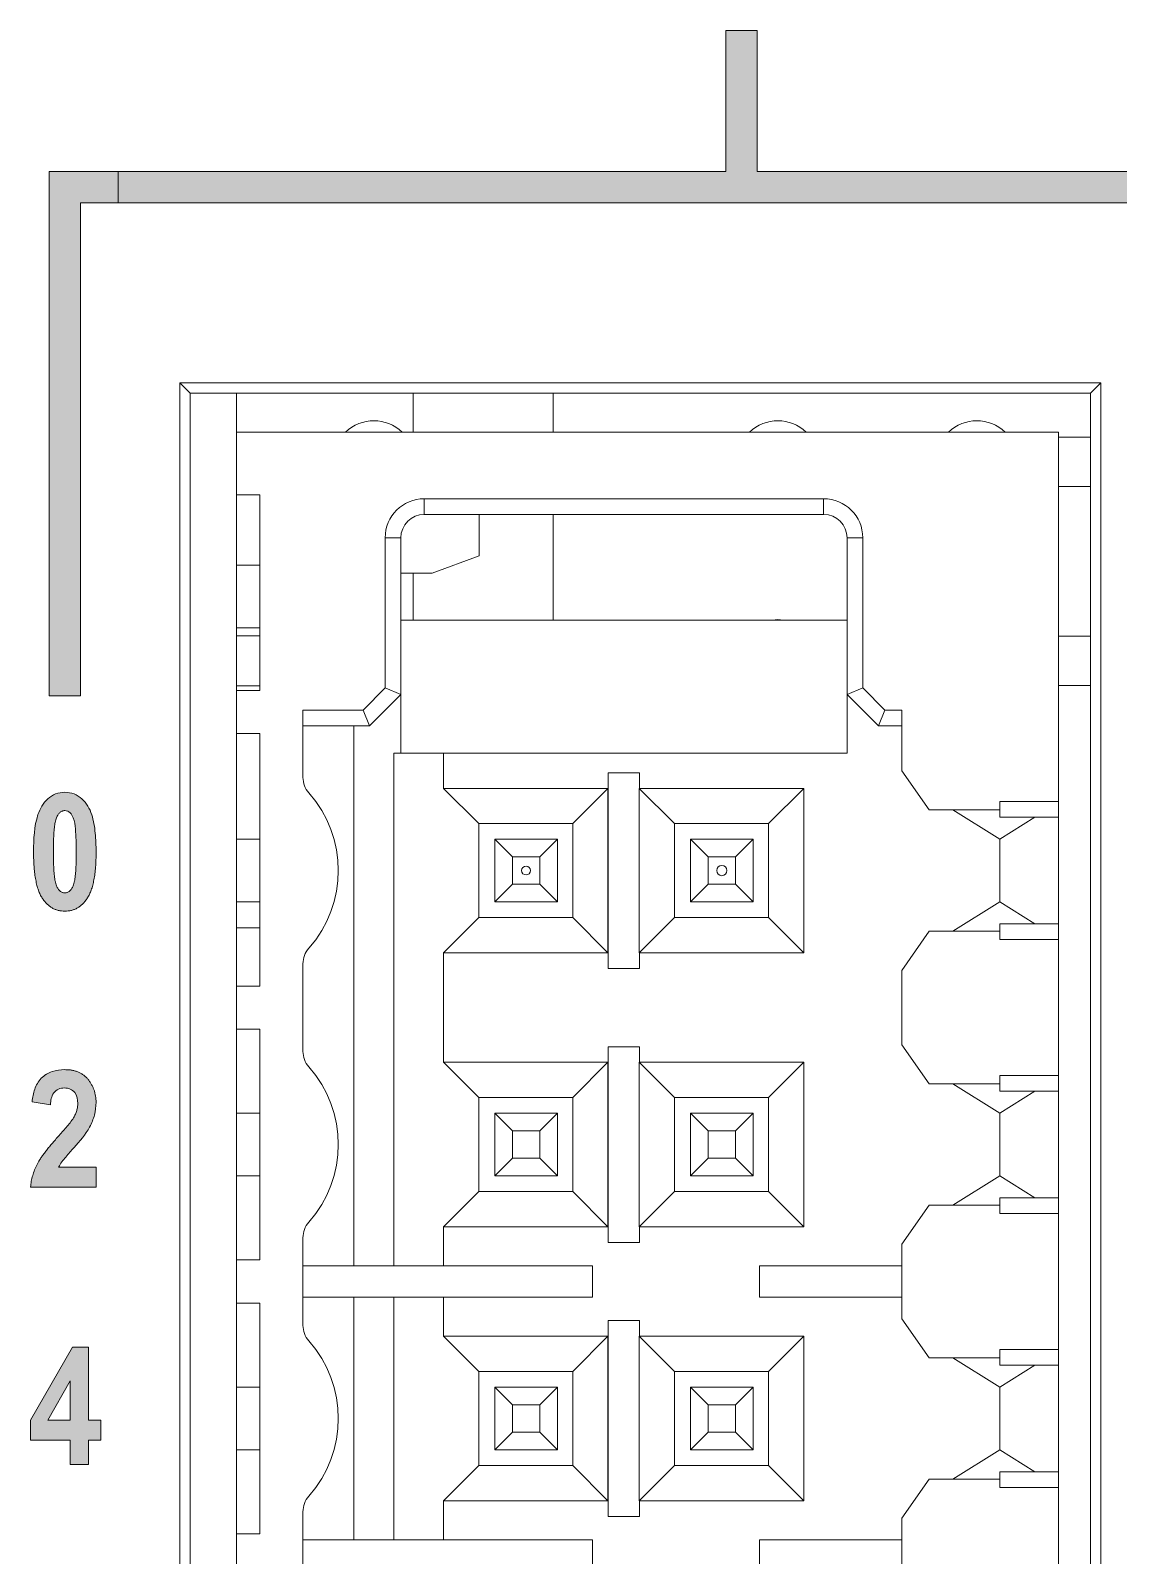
# Model space of a CAD drawing. Extents: x 222 to 1672, y 144 to 807.
# Drawn here: x 451.34 to 465.24, y 427.89 to 447.37 of the extents above; entities that cross this region are included whole.
import ezdxf

# ---------------------------------------------------------------- set-up
doc = ezdxf.new("R2010")
doc.units = 0
doc.header["$LTSCALE"] = 2
doc.header["$MEASUREMENT"] = 0
doc.layers.get('0').update_dxf_attribs({"linetype": 'CONTINUOUS'})
doc.layers.add('DIM', color=7, linetype='CONTINUOUS')

msp = doc.modelspace()

# ---------------------------------------------------------------- hatches: boundary and pattern name
at = {"layer": 'DIM', "lineweight": 5}
for points in [[(460.22655, 447.36788), (460.22655, 445.56788), (452.46272, 445.56788), (452.46272, 445.16788), (468.46272, 445.16788), (468.46272, 445.56788), (460.62655, 445.56788), (460.62655, 447.36788)], [(451.98272, 438.86788), (451.98272, 445.16788), (452.46272, 445.16788), (452.46272, 445.56788), (451.58272, 445.56788), (451.58272, 438.86788)]]:
    msp.add_hatch(color=256, dxfattribs=at).paths.add_polyline_path(points, flags=0)
h = msp.add_hatch(color=256, dxfattribs=at)
edge = h.paths.add_edge_path(flags=0)
edge.add_spline(control_points=[(451.78333, 436.11738), (451.79788, 436.1179), (451.82639, 436.11891), (451.86802, 436.12719), (451.90765, 436.14017), (451.94504, 436.15904), (451.98029, 436.18303), (452.01345, 436.21224), (452.04411, 436.24698), (452.07321, 436.28692), (452.09919, 436.33374), (452.12172, 436.38815), (452.14018, 436.45046), (452.15562, 436.52055), (452.16762, 436.59843), (452.17587, 436.6842), (452.18107, 436.77773), (452.18173, 436.84272), (452.18207, 436.87651)], knot_values=[0, 0, 0, 0, 0.09115378, 0.17861642, 0.26512291, 0.35189799, 0.44029959, 0.53180567, 0.62822424, 0.73028311, 0.84107532, 0.96312415, 1.09876638, 1.24802084, 1.41285907, 1.59251102, 1.78811758, 2, 2, 2, 2], weights=[1, 1, 1, 1, 1, 1, 1, 1, 1, 1, 1, 1, 1, 1, 1, 1, 1, 1, 1], degree=3, periodic=0)
edge.add_spline(control_points=[(452.18207, 436.87651), (452.18127, 436.95639), (452.17911, 437.03615), (452.16347, 437.19471), (452.15052, 437.27454), (452.10118, 437.42597), (452.0607, 437.49766), (451.97133, 437.57944), (451.93778, 437.60127), (451.86214, 437.63025), (451.82236, 437.63538), (451.78211, 437.63686)], knot_values=[0, 0, 0, 0, 0.5, 0.5, 1, 1, 1.5, 1.5, 1.75, 1.75, 2, 2, 2, 2], weights=[1, 1, 1, 1, 1, 1, 1, 1, 1, 1, 1, 1], degree=3, periodic=0)
edge.add_spline(control_points=[(451.78211, 437.63686), (451.74196, 437.63543), (451.7016, 437.62992), (451.62736, 437.60131), (451.59309, 437.57884), (451.50573, 437.49882), (451.46462, 437.42705), (451.39023, 437.19979), (451.38499, 437.03877), (451.38337, 436.87956)], knot_values=[0, 0, 0, 0, 0.25, 0.25, 0.5, 0.5, 1, 1, 2, 2, 2, 2], weights=[1, 1, 1, 1, 1, 1, 1, 1, 1, 1], degree=3, periodic=0)
edge.add_spline(control_points=[(451.38337, 436.87956), (451.38337, 436.8621), (451.38336, 436.8278), (451.38512, 436.77748), (451.38708, 436.72906), (451.39026, 436.6828), (451.39365, 436.63841), (451.39875, 436.59623), (451.40397, 436.55587), (451.4108, 436.51776), (451.41804, 436.48159), (451.42623, 436.44746), (451.43541, 436.41532), (451.44493, 436.385), (451.45603, 436.35708), (451.46757, 436.33102), (451.47994, 436.30695), (451.49768, 436.27817), (451.52129, 436.24563), (451.5523, 436.21139), (451.58555, 436.18245), (451.62067, 436.15825), (451.65844, 436.14006), (451.69816, 436.12665), (451.74013, 436.11908), (451.76879, 436.11795), (451.78333, 436.11738)], knot_values=[0, 0, 0, 0, 0.10886841, 0.21398495, 0.31408839, 0.41113562, 0.50322642, 0.59178673, 0.67610871, 0.75706633, 0.83328302, 0.90620369, 0.97593115, 1.04178483, 1.1043152, 1.16324711, 1.21958279, 1.27299076, 1.3740184, 1.46990072, 1.56052467, 1.64847672, 1.73509776, 1.82116433, 1.90930976, 2, 2, 2, 2], weights=[1, 1, 1, 1, 1, 1, 1, 1, 1, 1, 1, 1, 1, 1, 1, 1, 1, 1, 1, 1, 1, 1, 1, 1, 1, 1, 1], degree=3, periodic=0)
edge = h.paths.add_edge_path(flags=0)
edge.add_spline(control_points=[(451.78272, 436.35115), (451.77732, 436.35146), (451.76654, 436.35208), (451.75087, 436.35653), (451.73594, 436.36359), (451.72219, 436.3739), (451.70925, 436.38696), (451.69714, 436.40285), (451.68597, 436.42159), (451.67502, 436.44364), (451.66594, 436.4715), (451.65788, 436.5062), (451.65147, 436.54876), (451.64619, 436.59915), (451.64156, 436.65739), (451.63877, 436.72349), (451.63691, 436.79736), (451.63672, 436.84922), (451.63662, 436.87651)], knot_values=[0, 0, 0, 0, 0.05525057, 0.11013929, 0.16538011, 0.22329579, 0.28494126, 0.35302964, 0.42707464, 0.50784086, 0.60433351, 0.72592216, 0.8719798, 1.04424192, 1.24411735, 1.46957098, 1.72080918, 2, 2, 2, 2], weights=[1, 1, 1, 1, 1, 1, 1, 1, 1, 1, 1, 1, 1, 1, 1, 1, 1, 1, 1], degree=3, periodic=0)
edge.add_spline(control_points=[(451.63662, 436.87651), (451.63672, 436.90381), (451.63691, 436.95576), (451.63876, 437.02974), (451.64156, 437.09594), (451.64618, 437.15418), (451.65149, 437.20467), (451.6579, 437.24743), (451.66588, 437.28236), (451.6751, 437.31036), (451.68591, 437.33257), (451.69703, 437.35138), (451.70946, 437.36699), (451.72208, 437.38036), (451.73596, 437.39064), (451.75087, 437.39772), (451.76654, 437.40216), (451.77732, 437.40278), (451.78272, 437.4031)], knot_values=[0, 0, 0, 0, 0.27864381, 0.53042527, 0.75543718, 0.954921, 1.12684561, 1.27364026, 1.39599885, 1.49230245, 1.57384342, 1.64774334, 1.71488027, 1.7771417, 1.83494391, 1.8900765, 1.94485768, 2, 2, 2, 2], weights=[1, 1, 1, 1, 1, 1, 1, 1, 1, 1, 1, 1, 1, 1, 1, 1, 1, 1, 1], degree=3, periodic=0)
edge.add_spline(control_points=[(451.78272, 437.4031), (451.8079, 437.4017), (451.83258, 437.39184), (451.86696, 437.35634), (451.87996, 437.33445), (451.90851, 437.26614), (451.91329, 437.21754), (451.92732, 437.07178), (451.92845, 436.9741), (451.92883, 436.87651)], knot_values=[0, 0, 0, 0, 0.25, 0.25, 0.5, 0.5, 1, 1, 2, 2, 2, 2], weights=[1, 1, 1, 1, 1, 1, 1, 1, 1, 1], degree=3, periodic=0)
edge.add_spline(control_points=[(451.92883, 436.87651), (451.92872, 436.84932), (451.92853, 436.79757), (451.9267, 436.72379), (451.92379, 436.65781), (451.91958, 436.59965), (451.91444, 436.54932), (451.90735, 436.50689), (451.8999, 436.47206), (451.89066, 436.44417), (451.87979, 436.42206), (451.86897, 436.40305), (451.85667, 436.3873), (451.84395, 436.37378), (451.82983, 436.36369), (451.81489, 436.35651), (451.79911, 436.35205), (451.78823, 436.35145), (451.78272, 436.35115)], knot_values=[0, 0, 0, 0, 0.2780427, 0.52918127, 0.7545455, 0.95322887, 1.12542268, 1.27158817, 1.39289371, 1.4893481, 1.57101674, 1.64449971, 1.71256108, 1.77492001, 1.83365252, 1.88887144, 1.94373839, 2, 2, 2, 2], weights=[1, 1, 1, 1, 1, 1, 1, 1, 1, 1, 1, 1, 1, 1, 1, 1, 1, 1, 1], degree=3, periodic=0)
h = msp.add_hatch(color=256, dxfattribs=at)
edge = h.paths.add_edge_path(flags=0)
edge.add_spline(control_points=[(451.89382, 433.4785), (451.86667, 433.43443), (451.83344, 433.39498), (451.76687, 433.31616), (451.73254, 433.27766), (451.6981, 433.23926)], knot_values=[0, 0, 0, 0, 1, 1, 2, 2, 2, 2], weights=[1, 1, 1, 1, 1, 1], degree=3, periodic=0)
edge.add_spline(control_points=[(451.6981, 433.23926), (451.68201, 433.22125), (451.65087, 433.1864), (451.60673, 433.13503), (451.56668, 433.08626), (451.53093, 433.04004), (451.49869, 432.99687), (451.47087, 432.9561), (451.44752, 432.91778), (451.42141, 432.87082), (451.3951, 432.81266), (451.37107, 432.74123), (451.35324, 432.66811), (451.34736, 432.6183), (451.34441, 432.59336)], knot_values=[0, 0, 0, 0, 0.19287863, 0.37333465, 0.54091216, 0.69685195, 0.83996939, 0.97123438, 1.09090013, 1.19826325, 1.40027213, 1.5996501, 1.79955275, 2, 2, 2, 2], weights=[1, 1, 1, 1, 1, 1, 1, 1, 1, 1, 1, 1, 1, 1, 1], degree=3, periodic=0)
edge.add_line((451.34441, 432.59336), (452.18207, 432.59336))
edge.add_line((452.18207, 432.59336), (452.18207, 432.8466))
edge.add_line((452.18207, 432.8466), (451.70389, 432.8466))
edge.add_spline(control_points=[(451.70389, 432.8466), (451.71641, 432.87014), (451.72928, 432.89344), (451.76002, 432.93657), (451.7771, 432.95695), (451.8291, 433.01756), (451.86446, 433.05736), (451.90021, 433.09681)], knot_values=[0, 0, 0, 0, 0.5, 0.5, 1, 1, 2, 2, 2, 2], weights=[1, 1, 1, 1, 1, 1, 1, 1], degree=3, periodic=0)
edge.add_spline(control_points=[(451.90021, 433.09681), (451.97409, 433.17925), (452.04769, 433.26365), (452.1259, 433.40868), (452.14713, 433.46061), (452.17535, 433.5665), (452.18113, 433.62098), (452.18207, 433.67635)], knot_values=[0, 0, 0, 0, 1, 1, 1.5, 1.5, 2, 2, 2, 2], weights=[1, 1, 1, 1, 1, 1, 1, 1], degree=3, periodic=0)
edge.add_spline(control_points=[(452.18207, 433.67635), (452.18182, 433.68986), (452.18133, 433.71647), (452.17616, 433.75574), (452.16836, 433.79384), (452.15725, 433.83086), (452.14344, 433.86686), (452.12575, 433.90141), (452.10541, 433.93504), (452.08187, 433.967), (452.05551, 433.99683), (452.02563, 434.02274), (451.99253, 434.0446), (451.9566, 434.06263), (451.91736, 434.07627), (451.87538, 434.08636), (451.83016, 434.09207), (451.79907, 434.09292), (451.78303, 434.09336)], knot_values=[0, 0, 0, 0, 0.12479534, 0.24574837, 0.36546298, 0.48383345, 0.60258581, 0.7212567, 0.84202422, 0.9654239, 1.08759917, 1.20923716, 1.32964378, 1.45334588, 1.57968162, 1.71272532, 1.85170621, 2, 2, 2, 2], weights=[1, 1, 1, 1, 1, 1, 1, 1, 1, 1, 1, 1, 1, 1, 1, 1, 1, 1, 1], degree=3, periodic=0)
edge.add_spline(control_points=[(451.78303, 434.09336), (451.72801, 434.09227), (451.6726, 434.08636), (451.56902, 434.05105), (451.52103, 434.02215), (451.44329, 433.94374), (451.41635, 433.89459), (451.37968, 433.79205), (451.37011, 433.73858), (451.36389, 433.68426)], knot_values=[0, 0, 0, 0, 0.5, 0.5, 1, 1, 1.5, 1.5, 2, 2, 2, 2], weights=[1, 1, 1, 1, 1, 1, 1, 1, 1, 1], degree=3, periodic=0)
edge.add_line((451.36389, 433.68426), (451.59766, 433.6453))
edge.add_spline(control_points=[(451.59766, 433.6453), (451.6024, 433.69776), (451.61022, 433.7521), (451.65631, 433.81664), (451.67692, 433.83435), (451.72512, 433.85558), (451.75161, 433.85844), (451.77785, 433.85959)], knot_values=[0, 0, 0, 0, 1, 1, 1.5, 1.5, 2, 2, 2, 2], weights=[1, 1, 1, 1, 1, 1, 1, 1], degree=3, periodic=0)
edge.add_spline(control_points=[(451.77785, 433.85959), (451.80264, 433.85854), (451.82776, 433.85551), (451.87294, 433.83584), (451.89307, 433.82036), (451.93971, 433.76229), (451.9466, 433.71069), (451.94831, 433.66144)], knot_values=[0, 0, 0, 0, 0.5, 0.5, 1, 1, 2, 2, 2, 2], weights=[1, 1, 1, 1, 1, 1, 1, 1], degree=3, periodic=0)
edge.add_spline(control_points=[(451.94831, 433.66144), (451.94768, 433.64605), (451.94641, 433.61495), (451.93534, 433.56871), (451.91841, 433.52255), (451.90215, 433.49342), (451.89382, 433.4785)], knot_values=[0, 0, 0, 0, 0.47724573, 0.96514708, 1.46985595, 2, 2, 2, 2], weights=[1, 1, 1, 1, 1, 1, 1], degree=3, periodic=0)
h = msp.add_hatch(color=256, dxfattribs=at)
h.paths.add_polyline_path([(451.34441, 429.36154), (451.8509, 429.36154), (451.8509, 429.04985), (452.08467, 429.04985), (452.08467, 429.36154), (452.24051, 429.36154), (452.24051, 429.61478), (452.08467, 429.61478), (452.08467, 430.54985), (451.88134, 430.54985), (451.34441, 429.61387)], flags=0)
h.paths.add_polyline_path([(451.56691, 429.61478), (451.8509, 430.11854), (451.8509, 429.61478)], flags=0)

# ---------------------------------------------------------------- linework, layer by layer
at = {"linetype": 'Continuous', "lineweight": 5}
for p, q in [((460.62655, 447.36788), (460.22655, 447.36788)), ((460.22655, 447.36788), (460.22655, 445.56788)), ((460.62655, 445.56788), (460.62655, 447.36788)), ((452.46272, 445.56788), (451.58272, 445.56788)), ((451.58272, 445.56788), (451.58272, 438.86788)), ((460.22655, 445.56788), (452.46272, 445.56788)), ((452.46272, 445.56788), (452.46272, 445.16788)), ((468.46272, 445.56788), (460.62655, 445.56788)), ((451.98272, 438.86788), (451.98272, 445.16788)), ((451.98272, 445.16788), (452.46272, 445.16788)), ((452.46272, 445.16788), (468.46272, 445.16788)), ((465.01374, 442.86788), (453.2517, 442.86788)), ((453.2517, 442.86788), (453.2517, 398.90584)), ((453.38272, 442.73686), (453.2517, 442.86788)), ((464.88272, 442.73686), (465.01374, 442.86788)), ((465.01374, 398.90584), (465.01374, 442.86788)), ((453.38272, 442.73686), (464.88272, 442.73686)), ((453.38272, 399.03686), (453.38272, 442.73686)), ((453.97398, 442.73686), (453.97398, 442.23684)), ((456.22998, 442.23684), (456.22998, 442.73686)), ((458.01998, 442.23684), (458.01998, 442.73686)), ((464.88272, 442.73686), (464.88272, 399.03686)), ((453.97398, 442.23684), (464.47398, 442.23684)), ((453.97398, 441.43684), (453.97398, 442.23684)), ((464.47398, 437.51684), (464.47398, 442.23684)), ((464.88272, 442.17184), (464.47398, 442.17184)), ((464.88272, 441.54184), (464.47398, 441.54184)), ((453.97398, 441.43684), (454.27398, 441.43684)), ((453.97398, 441.43684), (453.97398, 438.93684)), ((454.27398, 438.93684), (454.27398, 441.43684)), ((456.37398, 441.38684), (461.47398, 441.38684)), ((456.37398, 441.38684), (456.37398, 441.18684)), ((461.47398, 441.38684), (461.47398, 441.18684)), ((456.37398, 441.18684), (461.47398, 441.18684)), ((457.07398, 440.65584), (457.07398, 441.18684)), ((458.01998, 439.83684), (458.01998, 441.18684)), ((455.87398, 438.96968), (455.87398, 440.88684)), ((455.87398, 440.88684), (456.07398, 440.88684)), ((456.07398, 438.88684), (456.07398, 440.88684)), ((461.97398, 440.88684), (461.77398, 440.88684)), ((461.77398, 440.88684), (461.77398, 438.88684)), ((461.97398, 440.88684), (461.97398, 438.96968)), ((454.27398, 440.53684), (453.97398, 440.53684)), ((456.47398, 440.43684), (457.07398, 440.65584)), ((456.07398, 440.43684), (456.47398, 440.43684)), ((456.22998, 439.83684), (456.22998, 440.43684)), ((454.27398, 439.73684), (453.97398, 439.73684)), ((461.77398, 439.83684), (456.07398, 439.83684)), ((454.27398, 439.63684), (453.97398, 439.63684)), ((464.88272, 439.63184), (464.47398, 439.63184)), ((453.97398, 438.99684), (454.27398, 438.99684)), ((453.97398, 438.93684), (454.27398, 438.93684)), ((453.97398, 438.38684), (453.97398, 438.93684)), ((455.59114, 438.68684), (455.87398, 438.96968)), ((456.07398, 438.88684), (455.87398, 438.96968)), ((461.77398, 438.88684), (461.97398, 438.96968)), ((461.97398, 438.96968), (462.25682, 438.68684)), ((464.88272, 439.00184), (464.47398, 439.00184)), ((451.58272, 438.86788), (451.98272, 438.86788)), ((455.67398, 438.48684), (456.07398, 438.88684)), ((456.07398, 438.88684), (456.07398, 438.13684)), ((461.77398, 438.88684), (462.17398, 438.48684)), ((461.77398, 438.13684), (461.77398, 438.88684)), ((455.59114, 438.68684), (454.82398, 438.68684)), ((454.82398, 437.82702), (454.82398, 438.68684)), ((455.67398, 438.48684), (455.59114, 438.68684)), ((462.17398, 438.48684), (462.25682, 438.68684)), ((462.47398, 438.68684), (462.25682, 438.68684)), ((462.47398, 438.68684), (462.47398, 437.91184)), ((453.97398, 438.38684), (454.27398, 438.38684)), ((453.97398, 438.38684), (453.97398, 435.16184)), ((454.27398, 438.38684), (454.27398, 435.16184)), ((455.67398, 438.48684), (454.82398, 438.48684)), ((455.47398, 431.58684), (455.47398, 438.48684)), ((462.47398, 438.48684), (462.17398, 438.48684)), ((456.61935, 438.13684), (455.98398, 438.13684)), ((455.98398, 438.13684), (455.98398, 431.58684)), ((456.61935, 438.13684), (456.61935, 437.68684)), ((456.61935, 438.13684), (461.77398, 438.13684)), ((459.12398, 437.88684), (458.72398, 437.88684)), ((458.72398, 437.88684), (458.72398, 435.38684)), ((459.12398, 437.68684), (459.12398, 437.88684)), ((462.47398, 437.91184), (462.82398, 437.41184)), ((456.61935, 437.68684), (457.06939, 437.23685)), ((458.71935, 437.68684), (456.61935, 437.68684)), ((458.71935, 437.68684), (458.26935, 437.23684)), ((458.71935, 435.58684), (458.71935, 437.68684)), ((459.11935, 437.68684), (459.12398, 437.68684)), ((459.11935, 437.68684), (459.56935, 437.23684)), ((459.11935, 437.68684), (459.11935, 435.58684)), ((461.21935, 437.68684), (459.12398, 437.68684)), ((461.21935, 437.68684), (460.76935, 437.23684)), ((461.21935, 435.58684), (461.21935, 437.68684)), ((463.72398, 437.41184), (462.82398, 437.41184)), ((463.12398, 437.41184), (463.72398, 437.03684)), ((463.72398, 437.51684), (464.47398, 437.51684)), ((463.72398, 437.41184), (463.72398, 437.51684)), ((463.72398, 437.41184), (463.72398, 437.31684)), ((464.47398, 437.51684), (464.47398, 437.31684)), ((458.26935, 437.23684), (457.06936, 437.23684)), ((457.0694, 437.23684), (457.0694, 436.03684)), ((458.26935, 436.03684), (458.26935, 437.23684)), ((460.76935, 437.23684), (459.56935, 437.23684)), ((459.56935, 437.23684), (459.56935, 436.03684)), ((460.76935, 436.03684), (460.76935, 437.23684)), ((464.47398, 437.31684), (463.72398, 437.31684)), ((463.72398, 437.03684), (464.17197, 437.31684)), ((464.47398, 435.95684), (464.47398, 437.31684)), ((454.27398, 437.03684), (453.97398, 437.03684)), ((458.07398, 437.03684), (457.27398, 437.03684)), ((457.27398, 437.03684), (457.49898, 436.81184)), ((457.27398, 437.03684), (457.27398, 436.23684)), ((458.07398, 437.03684), (457.84898, 436.81184)), ((458.07398, 436.23684), (458.07398, 437.03684)), ((460.57398, 437.03684), (459.77398, 437.03684)), ((459.77398, 437.03684), (459.99898, 436.81184)), ((459.77398, 437.03684), (459.77398, 436.23684)), ((460.57398, 437.03684), (460.34898, 436.81184)), ((460.57398, 436.23684), (460.57398, 437.03684)), ((463.72398, 437.03684), (463.72398, 436.23684)), ((457.84898, 436.81184), (457.49898, 436.81184)), ((457.49898, 436.81184), (457.49898, 436.46184)), ((457.84898, 436.46184), (457.84898, 436.81184)), ((460.34898, 436.81184), (459.99898, 436.81184)), ((459.99898, 436.81184), (459.99898, 436.46184)), ((460.34898, 436.46184), (460.34898, 436.81184)), ((457.27398, 436.23684), (457.49898, 436.46184)), ((457.49898, 436.46184), (457.84898, 436.46184)), ((458.07398, 436.23684), (457.84898, 436.46184)), ((459.77398, 436.23684), (459.99898, 436.46184)), ((459.99898, 436.46184), (460.34898, 436.46184)), ((460.57398, 436.23684), (460.34898, 436.46184)), ((454.27398, 436.23684), (453.97398, 436.23684)), ((457.27398, 436.23684), (458.07398, 436.23684)), ((459.77398, 436.23684), (460.57398, 436.23684)), ((463.72398, 436.23684), (463.12398, 435.86184)), ((464.17199, 435.95684), (463.72398, 436.23684)), ((456.61935, 435.58684), (457.06939, 436.03683)), ((457.06936, 436.03684), (458.26935, 436.03684)), ((458.71935, 435.58684), (458.26935, 436.03684)), ((459.11935, 435.58684), (459.56935, 436.03684)), ((459.56935, 436.03684), (460.76935, 436.03684)), ((461.21935, 435.58684), (460.76935, 436.03684)), ((453.97398, 435.90684), (454.27398, 435.90684)), ((462.82398, 435.86184), (462.47398, 435.36184)), ((463.72398, 435.86184), (462.82398, 435.86184)), ((463.72398, 435.95684), (463.72398, 435.86184)), ((464.47398, 435.95684), (463.72398, 435.95684)), ((463.72398, 435.75684), (463.72398, 435.86184)), ((464.47398, 435.95684), (464.47398, 435.75684)), ((463.72398, 435.75684), (464.47398, 435.75684)), ((464.47398, 434.01684), (464.47398, 435.75684)), ((454.82398, 435.44584), (454.82398, 434.32702)), ((456.61935, 435.58684), (456.61935, 434.18684)), ((456.61935, 435.58684), (458.71935, 435.58684)), ((459.11935, 435.58684), (459.12398, 435.58684)), ((459.12398, 435.58684), (461.21935, 435.58684)), ((459.12398, 435.38684), (459.12398, 435.58684)), ((458.72398, 435.38684), (459.12398, 435.38684)), ((462.47398, 434.41184), (462.47398, 435.36184)), ((453.97398, 435.16184), (453.97398, 434.61184)), ((454.27398, 435.16184), (453.97398, 435.16184)), ((453.97398, 434.61184), (454.27398, 434.61184)), ((453.97398, 434.61184), (453.97398, 431.66184)), ((454.27398, 431.66184), (454.27398, 434.61184)), ((459.12398, 434.38684), (458.72398, 434.38684)), ((458.72398, 434.38684), (458.72398, 431.88684)), ((459.12398, 434.18684), (459.12398, 434.38684)), ((462.47398, 434.41184), (462.82398, 433.91184)), ((458.71935, 434.18684), (456.61935, 434.18684)), ((456.61935, 434.18684), (457.06939, 433.73685)), ((458.71935, 434.18684), (458.26935, 433.73684)), ((458.71935, 432.08684), (458.71935, 434.18684)), ((459.11935, 434.18684), (459.12398, 434.18684)), ((459.11935, 434.18684), (459.56935, 433.73684)), ((459.11935, 434.18684), (459.11935, 432.08684)), ((461.21935, 434.18684), (459.12398, 434.18684)), ((461.21935, 434.18684), (460.76935, 433.73684)), ((461.21935, 432.08684), (461.21935, 434.18684)), ((463.72398, 433.91184), (462.82398, 433.91184)), ((463.12398, 433.91184), (463.72398, 433.53684)), ((463.72398, 434.01684), (464.47398, 434.01684)), ((463.72398, 433.91184), (463.72398, 434.01684)), ((463.72398, 433.91184), (463.72398, 433.81684)), ((464.47398, 434.01684), (464.47398, 433.81684)), ((451.59766, 433.6453), (451.36389, 433.68426)), ((458.26935, 433.73684), (457.06936, 433.73684)), ((457.0694, 433.73684), (457.0694, 432.53684)), ((458.26935, 432.53684), (458.26935, 433.73684)), ((460.76935, 433.73684), (459.56935, 433.73684)), ((459.56935, 433.73684), (459.56935, 432.53684)), ((460.76935, 432.53684), (460.76935, 433.73684)), ((464.47398, 433.81684), (463.72398, 433.81684)), ((463.72398, 433.53684), (464.17197, 433.81684)), ((464.47398, 432.45684), (464.47398, 433.81684)), ((454.27398, 433.53684), (453.97398, 433.53684)), ((458.07398, 433.53684), (457.27398, 433.53684)), ((457.27398, 433.53684), (457.49898, 433.31184)), ((457.27398, 433.53684), (457.27398, 432.73684)), ((458.07398, 433.53684), (457.84898, 433.31184)), ((458.07398, 432.73684), (458.07398, 433.53684)), ((459.77398, 433.53684), (459.77398, 432.73684)), ((459.77398, 433.53684), (459.99898, 433.31184)), ((460.57398, 433.53684), (459.77398, 433.53684)), ((460.57398, 433.53684), (460.34898, 433.31184)), ((460.57398, 432.73684), (460.57398, 433.53684)), ((463.72398, 433.53684), (463.72398, 432.73684)), ((457.84898, 433.31184), (457.49898, 433.31184)), ((457.49898, 433.31184), (457.49898, 432.96184)), ((457.84898, 432.96184), (457.84898, 433.31184)), ((459.99898, 433.31184), (459.99898, 432.96184)), ((460.34898, 433.31184), (459.99898, 433.31184)), ((460.34898, 432.96184), (460.34898, 433.31184)), ((457.27398, 432.73684), (457.49898, 432.96184)), ((457.49898, 432.96184), (457.84898, 432.96184)), ((458.07398, 432.73684), (457.84898, 432.96184)), ((459.77398, 432.73684), (459.99898, 432.96184)), ((459.99898, 432.96184), (460.34898, 432.96184)), ((460.57398, 432.73684), (460.34898, 432.96184)), ((451.70389, 432.8466), (452.18207, 432.8466)), ((452.18207, 432.8466), (452.18207, 432.59336)), ((454.27398, 432.73684), (453.97398, 432.73684)), ((457.27398, 432.73684), (458.07398, 432.73684)), ((459.77398, 432.73684), (460.57398, 432.73684)), ((463.72398, 432.73684), (463.12398, 432.36184)), ((464.17199, 432.45684), (463.72398, 432.73684)), ((452.18207, 432.59336), (451.34441, 432.59336)), ((456.61935, 432.08684), (457.06939, 432.53683)), ((457.06936, 432.53684), (458.26935, 432.53684)), ((458.71935, 432.08684), (458.26935, 432.53684)), ((459.11935, 432.08684), (459.56935, 432.53684)), ((459.56935, 432.53684), (460.76935, 432.53684)), ((461.21935, 432.08684), (460.76935, 432.53684)), ((462.82398, 432.36184), (462.47398, 431.86184)), ((463.72398, 432.36184), (462.82398, 432.36184)), ((463.72398, 432.45684), (463.72398, 432.36184)), ((464.47398, 432.45684), (463.72398, 432.45684)), ((463.72398, 432.25684), (463.72398, 432.36184)), ((464.47398, 432.45684), (464.47398, 432.25684)), ((463.72398, 432.25684), (464.47398, 432.25684)), ((464.47398, 430.51684), (464.47398, 432.25684)), ((454.82398, 431.94584), (454.82398, 430.82702)), ((456.61935, 432.08684), (458.71935, 432.08684)), ((456.61935, 432.08684), (456.61935, 431.58684)), ((459.11935, 432.08684), (459.12398, 432.08684)), ((459.12398, 432.08684), (461.21935, 432.08684)), ((459.12398, 431.88684), (459.12398, 432.08684)), ((458.72398, 431.88684), (459.12398, 431.88684)), ((462.47398, 430.91184), (462.47398, 431.86184)), ((453.97398, 431.66184), (453.97398, 431.11184)), ((454.27398, 431.66184), (453.97398, 431.66184)), ((454.82398, 431.58684), (458.5238, 431.58684)), ((458.5238, 431.18684), (458.5238, 431.58684)), ((460.65398, 431.18684), (460.65398, 431.58684)), ((460.65398, 431.58684), (462.47398, 431.58684)), ((454.82398, 431.18684), (458.5238, 431.18684)), ((455.47398, 428.08684), (455.47398, 431.18684)), ((455.98398, 431.18684), (455.98398, 428.08684)), ((456.61935, 431.18684), (456.61935, 430.68684)), ((460.65398, 431.18684), (462.47398, 431.18684)), ((453.97398, 431.11184), (454.27398, 431.11184)), ((453.97398, 431.11184), (453.97398, 430.55884)), ((454.27398, 428.16184), (454.27398, 431.11184)), ((459.12398, 430.88684), (458.72398, 430.88684)), ((458.72398, 430.88684), (458.72398, 428.38684)), ((459.12398, 430.68684), (459.12398, 430.88684)), ((462.47398, 430.91184), (462.82398, 430.41184)), ((451.34441, 429.61387), (451.88134, 430.54985)), ((451.88134, 430.54985), (452.08467, 430.54985)), ((452.08467, 430.54985), (452.08467, 429.61478)), ((453.97398, 430.55884), (453.97398, 428.45009)), ((456.61935, 430.68684), (457.06939, 430.23685)), ((458.71935, 430.68684), (456.61935, 430.68684)), ((458.71935, 430.68684), (458.26935, 430.23684)), ((458.71935, 428.58684), (458.71935, 430.68684)), ((459.11935, 430.68684), (459.12398, 430.68684)), ((459.11935, 430.68684), (459.56935, 430.23684)), ((459.11935, 430.68684), (459.11935, 428.58684)), ((461.21935, 430.68684), (459.12398, 430.68684)), ((461.21935, 430.68684), (460.76935, 430.23684)), ((461.21935, 428.58684), (461.21935, 430.68684)), ((463.72398, 430.41184), (462.82398, 430.41184)), ((463.12398, 430.41184), (463.72398, 430.03684)), ((463.72398, 430.51684), (464.47398, 430.51684)), ((463.72398, 430.41184), (463.72398, 430.51684)), ((463.72398, 430.41184), (463.72398, 430.31684)), ((464.47398, 430.51684), (464.47398, 430.31684)), ((458.26935, 430.23684), (457.06936, 430.23684)), ((457.0694, 430.23684), (457.0694, 429.03684)), ((458.26935, 429.03684), (458.26935, 430.23684)), ((460.76935, 430.23684), (459.56935, 430.23684)), ((459.56935, 430.23684), (459.56935, 429.03684)), ((460.76935, 429.03684), (460.76935, 430.23684)), ((464.47398, 430.31684), (463.72398, 430.31684)), ((463.72398, 430.03684), (464.17197, 430.31684)), ((464.47398, 428.95684), (464.47398, 430.31684)), ((451.8509, 430.11854), (451.56691, 429.61478)), ((451.8509, 429.61478), (451.8509, 430.11854)), ((454.27398, 430.03684), (453.97398, 430.03684)), ((457.27398, 430.03684), (457.27398, 429.23684)), ((457.27398, 430.03684), (457.49898, 429.81184)), ((458.07398, 430.03684), (457.27398, 430.03684)), ((458.07398, 430.03684), (457.84898, 429.81184)), ((458.07398, 429.23684), (458.07398, 430.03684)), ((460.57398, 430.03684), (459.77398, 430.03684)), ((459.77398, 430.03684), (459.99898, 429.81184)), ((459.77398, 430.03684), (459.77398, 429.23684)), ((460.57398, 430.03684), (460.34898, 429.81184)), ((460.57398, 429.23684), (460.57398, 430.03684)), ((463.72398, 430.03684), (463.72398, 429.23684)), ((457.49898, 429.81184), (457.49898, 429.46184)), ((457.84898, 429.81184), (457.49898, 429.81184)), ((457.84898, 429.46184), (457.84898, 429.81184)), ((460.34898, 429.81184), (459.99898, 429.81184)), ((459.99898, 429.81184), (459.99898, 429.46184)), ((460.34898, 429.46184), (460.34898, 429.81184)), ((451.34441, 429.36154), (451.34441, 429.61387)), ((451.56691, 429.61478), (451.8509, 429.61478)), ((452.08467, 429.61478), (452.24051, 429.61478)), ((452.24051, 429.61478), (452.24051, 429.36154)), ((457.27398, 429.23684), (457.49898, 429.46184)), ((457.49898, 429.46184), (457.84898, 429.46184)), ((458.07398, 429.23684), (457.84898, 429.46184)), ((459.77398, 429.23684), (459.99898, 429.46184)), ((459.99898, 429.46184), (460.34898, 429.46184)), ((460.57398, 429.23684), (460.34898, 429.46184)), ((451.8509, 429.36154), (451.34441, 429.36154)), ((451.8509, 429.04985), (451.8509, 429.36154)), ((452.24051, 429.36154), (452.08467, 429.36154)), ((452.08467, 429.36154), (452.08467, 429.04985)), ((454.27398, 429.23684), (453.97398, 429.23684)), ((457.27398, 429.23684), (458.07398, 429.23684)), ((459.77398, 429.23684), (460.57398, 429.23684)), ((463.72398, 429.23684), (463.12398, 428.86184)), ((464.17199, 428.95684), (463.72398, 429.23684)), ((452.08467, 429.04985), (451.8509, 429.04985)), ((456.61935, 428.58684), (457.06939, 429.03683)), ((457.06936, 429.03684), (458.26935, 429.03684)), ((458.71935, 428.58684), (458.26935, 429.03684)), ((459.11935, 428.58684), (459.56935, 429.03684)), ((459.56935, 429.03684), (460.76935, 429.03684)), ((461.21935, 428.58684), (460.76935, 429.03684)), ((462.82398, 428.86184), (462.47398, 428.36184)), ((463.72398, 428.86184), (462.82398, 428.86184)), ((463.72398, 428.95684), (463.72398, 428.86184)), ((464.47398, 428.95684), (463.72398, 428.95684)), ((463.72398, 428.75684), (463.72398, 428.86184)), ((464.47398, 428.95684), (464.47398, 428.75684)), ((456.61935, 428.58684), (456.61935, 428.08684)), ((456.61935, 428.58684), (458.71935, 428.58684)), ((459.11935, 428.58684), (459.12398, 428.58684)), ((459.12398, 428.58684), (461.21935, 428.58684)), ((459.12398, 428.38684), (459.12398, 428.58684)), ((463.72398, 428.75684), (464.47398, 428.75684)), ((464.47398, 427.01684), (464.47398, 428.75684)), ((453.97398, 428.45009), (453.97398, 428.16184)), ((454.82398, 428.44584), (454.82398, 427.32702)), ((458.72398, 428.38684), (459.12398, 428.38684)), ((462.47398, 427.41184), (462.47398, 428.36184)), ((454.27398, 428.16184), (453.97398, 428.16184)), ((453.97398, 428.16184), (453.97398, 427.61184)), ((454.82398, 428.08684), (458.5238, 428.08684)), ((458.5238, 427.68684), (458.5238, 428.08684)), ((460.65398, 427.68684), (460.65398, 428.08684)), ((460.65398, 428.08684), (462.47398, 428.08684))]:
    msp.add_line(p, q, dxfattribs=at)
at = {"linetype": 'Continuous', "lineweight": 5, "flags": 128}
msp.add_lwpolyline([(460.96226, 439.83684), (460.88998, 439.84184), (460.8177, 439.83684)], dxfattribs=at)
at = {"linetype": 'Continuous', "lineweight": 5}
for centre, radius in [((457.67398, 436.63684), 0.05688), ((460.17398, 436.63684), 0.06565)]:
    msp.add_circle(centre, radius, dxfattribs=at)
for centre, radius, start, end in [((455.72998, 441.85684), 0.525, 46.369963, 133.630037), ((460.88998, 441.85684), 0.525, 46.369963, 133.630037), ((463.42998, 441.85684), 0.525, 46.369963, 133.630037), ((456.37398, 440.88684), 0.5, 90, 180), ((461.47398, 440.88684), 0.5, 360, 90), ((456.37398, 440.88684), 0.3, 90, 180), ((461.47398, 440.88684), 0.3, 360, 90), ((455.12398, 437.82702), 0.3, 180, 221.409622), ((453.77398, 436.63643), 1.5, 318.590378, 41.409622), ((455.12398, 435.44584), 0.3, 138.590378, 180), ((455.12398, 434.32702), 0.3, 180, 221.409622), ((453.77398, 433.13643), 1.5, 318.590378, 41.409622), ((455.12398, 431.94584), 0.3, 138.590378, 180), ((455.12398, 430.82702), 0.3, 180, 221.409622), ((453.77398, 429.63643), 1.5, 318.590378, 41.409622), ((455.12398, 428.44584), 0.3, 138.590378, 180)]:
    msp.add_arc(centre, radius, start, end, dxfattribs=at)
for points, knots in [([(451.38337, 436.87956), (451.38499, 437.03877), (451.39023, 437.19979), (451.46462, 437.42705), (451.50573, 437.49882), (451.59309, 437.57884), (451.62736, 437.60131), (451.7016, 437.62992), (451.74196, 437.63543), (451.78211, 437.63686)], [0, 0, 0, 0, 0.5, 0.5, 0.75, 0.75, 0.875, 0.875, 1, 1, 1, 1]), ([(451.78211, 437.63686), (451.82236, 437.63538), (451.86214, 437.63025), (451.93778, 437.60127), (451.97133, 437.57944), (452.0607, 437.49766), (452.10118, 437.42597), (452.15052, 437.27454), (452.16347, 437.19471), (452.17911, 437.03615), (452.18127, 436.95639), (452.18207, 436.87651)], [0, 0, 0, 0, 0.125, 0.125, 0.25, 0.25, 0.5, 0.5, 0.75, 0.75, 1, 1, 1, 1]), ([(451.78272, 437.4031), (451.77732, 437.40278), (451.76654, 437.40216), (451.75087, 437.39772), (451.73596, 437.39064), (451.72208, 437.38036), (451.70946, 437.36699), (451.69703, 437.35138), (451.68591, 437.33257), (451.6751, 437.31036), (451.66588, 437.28236), (451.6579, 437.24743), (451.65149, 437.20467), (451.64618, 437.15418), (451.64156, 437.09594), (451.63876, 437.02974), (451.63691, 436.95576), (451.63672, 436.90381), (451.63662, 436.87651)], [0, 0, 0, 0, 0.02757116, 0.05496175, 0.08252804, 0.11142915, 0.14255986, 0.17612833, 0.21307829, 0.25384878, 0.30200057, 0.36317987, 0.4365772, 0.5225395, 0.62228141, 0.73478737, 0.86067809, 1, 1, 1, 1]), ([(451.92883, 436.87651), (451.92845, 436.9741), (451.92732, 437.07178), (451.91329, 437.21754), (451.90851, 437.26614), (451.87996, 437.33445), (451.86696, 437.35634), (451.83258, 437.39184), (451.8079, 437.4017), (451.78272, 437.4031)], [0, 0, 0, 0, 0.5, 0.5, 0.75, 0.75, 0.875, 0.875, 1, 1, 1, 1]), ([(451.78333, 436.11738), (451.76879, 436.11795), (451.74013, 436.11908), (451.69816, 436.12665), (451.65844, 436.14006), (451.62067, 436.15825), (451.58555, 436.18245), (451.5523, 436.21139), (451.52129, 436.24563), (451.49768, 436.27817), (451.47994, 436.30695), (451.46757, 436.33102), (451.45603, 436.35708), (451.44493, 436.385), (451.43541, 436.41532), (451.42623, 436.44746), (451.41804, 436.48159), (451.4108, 436.51776), (451.40397, 436.55587), (451.39875, 436.59623), (451.39365, 436.63841), (451.39026, 436.6828), (451.38708, 436.72906), (451.38512, 436.77748), (451.38336, 436.8278), (451.38337, 436.8621), (451.38337, 436.87956)], [0, 0, 0, 0, 0.04534512, 0.08941783, 0.13245112, 0.17576164, 0.21973766, 0.26504964, 0.3129908, 0.36350462, 0.39020861, 0.41837644, 0.4478424, 0.47910759, 0.51203442, 0.54689816, 0.58335849, 0.62146683, 0.66194564, 0.70410663, 0.74838679, 0.79443219, 0.84295581, 0.89300752, 0.9455658, 1, 1, 1, 1]), ([(451.63662, 436.87651), (451.63672, 436.84922), (451.63691, 436.79736), (451.63877, 436.72349), (451.64156, 436.65739), (451.64619, 436.59915), (451.65147, 436.54876), (451.65788, 436.5062), (451.66594, 436.4715), (451.67502, 436.44364), (451.68597, 436.42159), (451.69714, 436.40285), (451.70925, 436.38696), (451.72219, 436.3739), (451.73594, 436.36359), (451.75087, 436.35653), (451.76654, 436.35208), (451.77732, 436.35146), (451.78272, 436.35115)], [0, 0, 0, 0, 0.13959541, 0.26521451, 0.37794133, 0.47787904, 0.5640101, 0.63703892, 0.69783324, 0.74607957, 0.78646268, 0.82348518, 0.85752937, 0.8883521, 0.91730994, 0.94493036, 0.97237471, 1, 1, 1, 1]), ([(451.78272, 436.35115), (451.78823, 436.35145), (451.79911, 436.35205), (451.81489, 436.35651), (451.82983, 436.36369), (451.84395, 436.37378), (451.85667, 436.3873), (451.86897, 436.40305), (451.87979, 436.42206), (451.89066, 436.44417), (451.8999, 436.47206), (451.90735, 436.50689), (451.91444, 436.54932), (451.91958, 436.59965), (451.92379, 436.65781), (451.9267, 436.72379), (451.92853, 436.79757), (451.92872, 436.84932), (451.92883, 436.87651)], [0, 0, 0, 0, 0.0281308, 0.05556428, 0.08317374, 0.11254, 0.14371946, 0.17775015, 0.21449163, 0.25532595, 0.30355314, 0.36420591, 0.43728866, 0.52338557, 0.62272725, 0.73540937, 0.86097865, 1, 1, 1, 1]), ([(452.18207, 436.87651), (452.18173, 436.84272), (452.18107, 436.77773), (452.17587, 436.6842), (452.16762, 436.59843), (452.15562, 436.52055), (452.14018, 436.45046), (452.12172, 436.38815), (452.09919, 436.33374), (452.07321, 436.28692), (452.04411, 436.24698), (452.01345, 436.21224), (451.98029, 436.18303), (451.94504, 436.15904), (451.90765, 436.14017), (451.86802, 436.12719), (451.82639, 436.11891), (451.79788, 436.1179), (451.78333, 436.11738)], [0, 0, 0, 0, 0.10594121, 0.20374449, 0.29357047, 0.37598958, 0.45061681, 0.51843792, 0.57946234, 0.63485845, 0.68588788, 0.73409717, 0.77985021, 0.824051, 0.86743855, 0.91069179, 0.95442311, 1, 1, 1, 1]), ([(451.36389, 433.68426), (451.37011, 433.73858), (451.37968, 433.79205), (451.41635, 433.89459), (451.44329, 433.94374), (451.52103, 434.02215), (451.56902, 434.05105), (451.6726, 434.08636), (451.72801, 434.09227), (451.78303, 434.09336)], [0, 0, 0, 0, 0.25, 0.25, 0.5, 0.5, 0.75, 0.75, 1, 1, 1, 1]), ([(451.78303, 434.09336), (451.79907, 434.09292), (451.83016, 434.09207), (451.87538, 434.08636), (451.91736, 434.07627), (451.9566, 434.06263), (451.99253, 434.0446), (452.02563, 434.02274), (452.05551, 433.99683), (452.08187, 433.967), (452.10541, 433.93504), (452.12575, 433.90141), (452.14344, 433.86686), (452.15725, 433.83086), (452.16836, 433.79384), (452.17616, 433.75574), (452.18133, 433.71647), (452.18182, 433.68986), (452.18207, 433.67635)], [0, 0, 0, 0, 0.074146893, 0.143637339, 0.210159188, 0.273327058, 0.335178108, 0.395381422, 0.456200414, 0.517288052, 0.578987888, 0.639371651, 0.698707097, 0.758083276, 0.817268508, 0.877125817, 0.937602328, 1, 1, 1, 1]), ([(451.77785, 433.85959), (451.75161, 433.85844), (451.72512, 433.85558), (451.67692, 433.83435), (451.65631, 433.81664), (451.61022, 433.7521), (451.6024, 433.69776), (451.59766, 433.6453)], [0, 0, 0, 0, 0.25, 0.25, 0.5, 0.5, 1, 1, 1, 1]), ([(451.94831, 433.66144), (451.9466, 433.71069), (451.93971, 433.76229), (451.89307, 433.82036), (451.87294, 433.83584), (451.82776, 433.85551), (451.80264, 433.85854), (451.77785, 433.85959)], [0, 0, 0, 0, 0.5, 0.5, 0.75, 0.75, 1, 1, 1, 1]), ([(451.89382, 433.4785), (451.90215, 433.49342), (451.91841, 433.52255), (451.93534, 433.56871), (451.94641, 433.61495), (451.94768, 433.64605), (451.94831, 433.66144)], [0, 0, 0, 0, 0.265072026, 0.517426459, 0.761377133, 1, 1, 1, 1]), ([(452.18207, 433.67635), (452.18113, 433.62098), (452.17535, 433.5665), (452.14713, 433.46061), (452.1259, 433.40868), (452.04769, 433.26365), (451.97409, 433.17925), (451.90021, 433.09681)], [0, 0, 0, 0, 0.25, 0.25, 0.5, 0.5, 1, 1, 1, 1]), ([(451.6981, 433.23926), (451.73254, 433.27766), (451.76687, 433.31616), (451.83344, 433.39498), (451.86667, 433.43443), (451.89382, 433.4785)], [0, 0, 0, 0, 0.5, 0.5, 1, 1, 1, 1]), ([(451.34441, 432.59336), (451.34736, 432.6183), (451.35324, 432.66811), (451.37107, 432.74123), (451.3951, 432.81266), (451.42141, 432.87082), (451.44752, 432.91778), (451.47087, 432.9561), (451.49869, 432.99687), (451.53093, 433.04004), (451.56668, 433.08626), (451.60673, 433.13503), (451.65087, 433.1864), (451.68201, 433.22125), (451.6981, 433.23926)], [0, 0, 0, 0, 0.10022363, 0.20017495, 0.29986393, 0.40086837, 0.45454993, 0.51438281, 0.5800153, 0.65157402, 0.72954392, 0.81333268, 0.90356068, 1, 1, 1, 1]), ([(451.90021, 433.09681), (451.86446, 433.05736), (451.8291, 433.01756), (451.7771, 432.95695), (451.76002, 432.93657), (451.72928, 432.89344), (451.71641, 432.87014), (451.70389, 432.8466)], [0, 0, 0, 0, 0.5, 0.5, 0.75, 0.75, 1, 1, 1, 1])]:
    msp.add_open_spline(points, degree=3, knots=knots, dxfattribs=at)

doc.saveas('drawing.dxf')
